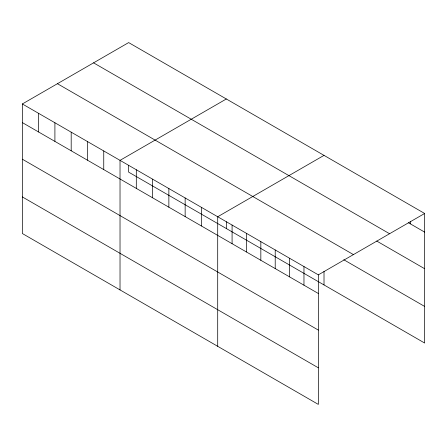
<?xml version="1.0" encoding="UTF-8"?>
<svg xmlns="http://www.w3.org/2000/svg" width="447" height="447" viewBox="0 0 447 447"><rect width="100%" height="100%" fill="white"/><g stroke="black" fill="none" stroke-linecap="round" stroke-linejoin="round"><path stroke-width="0.67" d="M22.35 103.961L318.342 274.855L318.342 404.412L22.35 233.524L22.35 103.961L128.658 42.588L424.65 213.476L424.65 343.039L128.658 172.145L128.658 165.368M226.333 98.983L120.025 160.356L120.025 289.919M324.014 155.372L217.706 216.75L217.706 346.313M318.342 274.855L424.65 213.476M408.474 222.774L424.65 232.116M93.574 62.843L389.566 233.731M376.726 241.05L424.65 268.72M57.434 83.706L353.426 254.6M343.782 259.741L424.65 306.43M22.35 122.601L318.342 293.489M22.35 159.205L318.342 330.093M22.35 196.92L318.342 367.808M410.273 221.74L410.273 223.813M324.014 271.379L324.014 284.935M303.966 266.552L303.966 285.192M289.589 258.254L289.589 276.889M275.212 249.951L275.212 268.591M260.836 241.654L260.836 260.288M246.459 233.351L246.459 251.991M232.082 225.048L232.082 243.688M226.333 221.762L226.333 228.54M201.424 207.352L201.424 225.986M185.147 197.954L185.147 216.588M168.865 188.556L168.865 207.19M152.589 179.152L152.589 197.792M136.307 169.754L136.307 188.394M103.749 150.957L103.749 169.597M87.467 141.559L87.467 160.194M71.19 132.161L71.19 150.795M54.908 122.763L54.908 141.397M38.632 113.365L38.632 131.999"/></g></svg>
